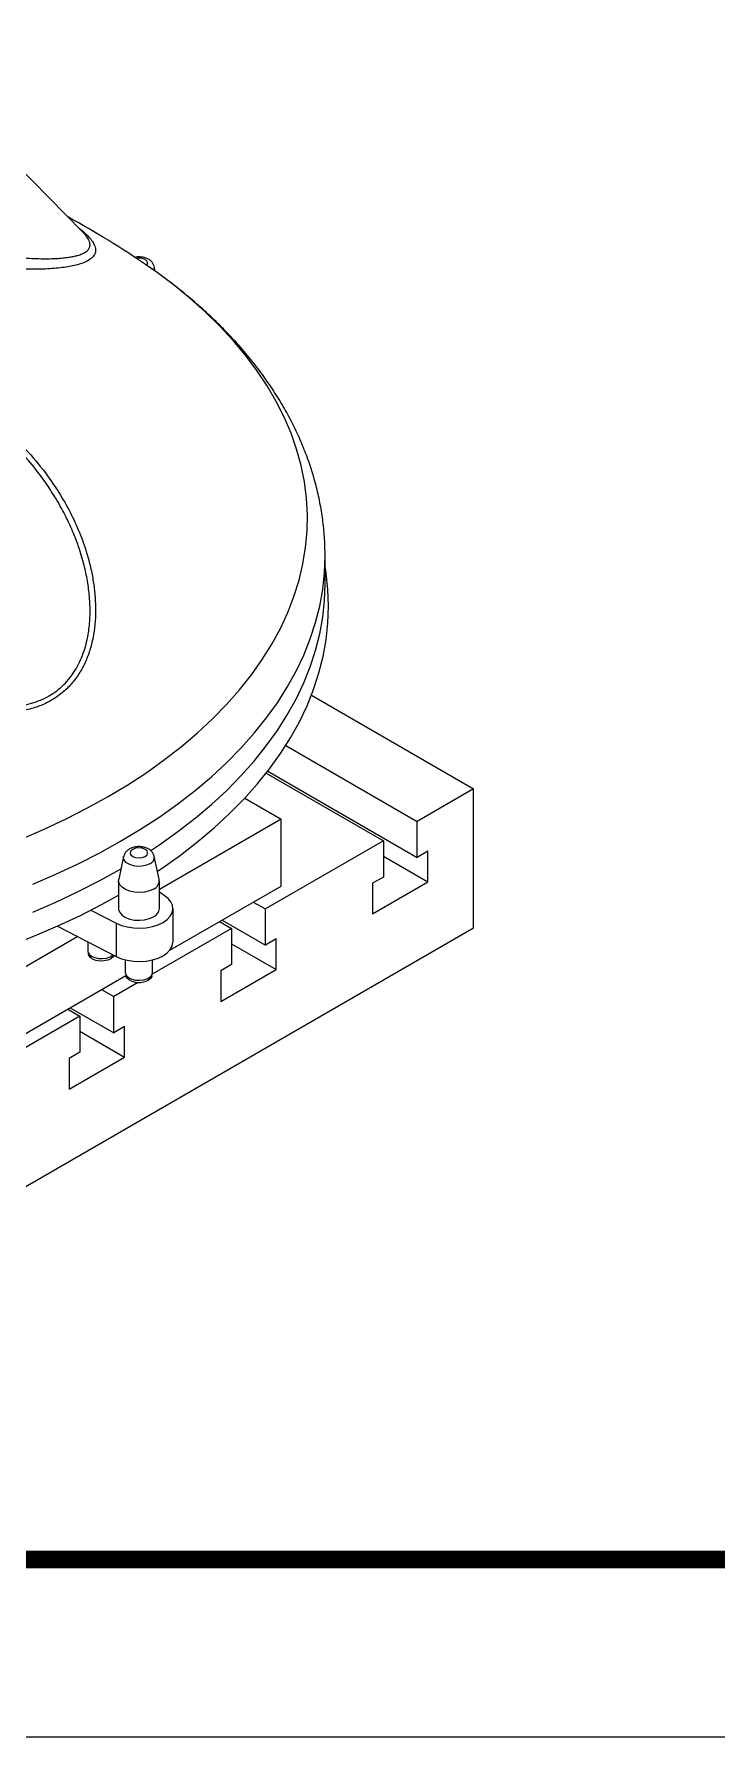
# Model space of a CAD drawing. Extents: x -13768 to 18086, y -10615 to 1188.
# Drawn here: x 469.7 to 565.9, y -1485 to -1245 of the extents above; entities that cross this region are included whole.
import ezdxf

# ---------------------------------------------------------------- set-up
doc = ezdxf.new("R2010")
doc.units = 0
doc.header["$LTSCALE"] = 7.5
doc.header["$MEASUREMENT"] = 0
doc.layers.get('0').update_dxf_attribs({"linetype": 'CONTINUOUS'})
doc.layers.add('FI', color=1, linetype='CONTINUOUS')

# ---------------------------------------------------------------- blocks, each defined once
blk = doc.blocks.new('A1G')
blk.add_lwpolyline([(0, 0), (841, 0), (841, 594), (0, 594)], close=True)
at = {"const_width": 1}
blk.add_lwpolyline([(25, 10), (831, 10), (831, 584), (25, 584)], close=True, dxfattribs=at)

msp = doc.modelspace()

# ---------------------------------------------------------------- linework, layer by layer
at = {"layer": 'FI'}
for p, q in [((476.58507, -1272.91749), (461.64634, -1257.7812)), ((486.62539, -1277.72214), (486.63738, -1277.76983)), ((486.77823, -1278.41699), (486.63738, -1277.76983)), ((510.72199, -1318.58328), (510.72195, -1318.53027)), ((510.72199, -1322.50268), (510.72199, -1318.58328)), ((510.81512, -1320.59361), (510.722, -1319.98771)), ((508.79624, -1338.15315), (531.65899, -1351.35153)), ((505.17065, -1345.26922), (523.68283, -1355.95608)), ((502.62367, -1348.8941), (523.68283, -1361.05129)), ((502.41369, -1349.16393), (518.93107, -1358.69921)), ((499.3816, -1352.70233), (504.50609, -1355.66064)), ((531.65899, -1351.35153), (523.68283, -1355.95608)), ((531.65899, -1370.94851), (531.65899, -1351.35153)), ((504.50609, -1355.66064), (487.36083, -1365.55839)), ((504.50609, -1365.06719), (504.50609, -1355.66064)), ((523.68283, -1361.05129), (523.68283, -1355.95608)), ((482.32427, -1360.88667), (481.62329, -1364.10747)), ((487.33836, -1364.10747), (486.63738, -1360.88667)), ((518.93107, -1358.69921), (502.29992, -1368.30017)), ((518.93107, -1358.69921), (518.93107, -1363.79442)), ((518.93107, -1360.85605), (525.21018, -1364.4809)), ((525.21018, -1360.16957), (523.68283, -1361.05129)), ((525.21018, -1364.4809), (525.21018, -1360.16957)), ((481.60083, -1364.31473), (481.60083, -1368.23412)), ((487.36083, -1368.23412), (487.36083, -1364.31473)), ((488.81928, -1374.12299), (504.50609, -1365.06719)), ((518.93107, -1363.79442), (517.40372, -1364.67614)), ((517.40372, -1368.98748), (525.21018, -1364.4809)), ((517.40372, -1364.67614), (517.40372, -1368.98748)), ((488.05345, -1366.38352), (487.36083, -1365.93792)), ((500.60286, -1367.32048), (502.29992, -1368.30017)), ((477.71745, -1368.45368), (481.27515, -1370.29655)), ((481.27515, -1370.29655), (481.27515, -1374.99983)), ((489.28083, -1372.9374), (489.28083, -1368.23412)), ((495.8511, -1370.06361), (497.54816, -1371.0433)), ((496.1898, -1369.86808), (502.29992, -1373.39538)), ((502.29992, -1373.39538), (502.29992, -1368.30017)), ((475.86262, -1372.19616), (423.04739, -1402.68575)), ((446.80618, -1419.933), (531.65899, -1370.94851)), ((472.99545, -1370.71097), (481.27515, -1374.99983)), ((497.54816, -1371.0433), (486.3609, -1377.50157)), ((497.54816, -1371.0433), (497.54816, -1376.13851)), ((503.82727, -1372.51366), (502.29992, -1373.39538)), ((503.82727, -1376.825), (503.82727, -1372.51366)), ((477.26601, -1372.92311), (477.26601, -1374.1921)), ((477.28099, -1374.33028), (477.36497, -1374.71612)), ((497.54816, -1373.20014), (503.82727, -1376.825)), ((423.04739, -1412.0923), (482.64161, -1377.68928)), ((482.56083, -1375.47705), (482.56083, -1377.24873)), ((482.5758, -1377.38691), (482.65978, -1377.77275)), ((486.30188, -1377.77276), (486.38585, -1377.38691)), ((486.40083, -1375.51914), (486.53456, -1375.44193)), ((486.40083, -1377.24873), (486.40083, -1375.47705)), ((497.54816, -1376.13851), (496.02081, -1377.02023)), ((496.02081, -1381.33157), (503.82727, -1376.825)), ((496.02081, -1377.02023), (496.02081, -1381.33157)), ((479.21995, -1379.66457), (480.91701, -1380.64426)), ((484.29409, -1378.69471), (480.91701, -1380.64426)), ((474.46819, -1382.4077), (476.16525, -1383.38739)), ((474.80689, -1382.21217), (480.91701, -1385.73947)), ((480.91701, -1385.73947), (480.91701, -1380.64426)), ((476.16525, -1383.38739), (459.5341, -1392.98835)), ((476.16525, -1383.38739), (476.16525, -1388.4826)), ((482.44436, -1384.85775), (480.91701, -1385.73947)), ((482.44436, -1389.16909), (482.44436, -1384.85775)), ((476.16525, -1385.54423), (482.44436, -1389.16909)), ((476.16525, -1388.4826), (474.6379, -1389.36432)), ((474.6379, -1393.67566), (482.44436, -1389.16909)), ((474.6379, -1389.36432), (474.6379, -1393.67566))]:
    msp.add_line(p, q, dxfattribs=at)
at = {"layer": 'FI', "flags": 128}
for points in [[(485.69257, -1277.16316), (485.52388, -1276.90425), (485.1964, -1276.70231), (484.75998, -1276.58808), (484.28106, -1276.57897), (484.1279, -1276.59943)], [(467.87738, -1358.43975), (471.10223, -1357.05716), (474.22397, -1355.59781), (477.23711, -1354.06428), (480.13636, -1352.45926), (482.91665, -1350.78555), (485.57309, -1349.0461), (488.10102, -1347.24396), (490.49601, -1345.38229), (492.75385, -1343.46436), (494.8706, -1341.49353), (496.84252, -1339.47325), (498.66617, -1337.40708), (500.33833, -1335.29863), (501.85609, -1333.15161), (503.21678, -1330.96978), (504.418, -1328.75698), (505.45766, -1326.51707), (506.33392, -1324.254), (507.04526, -1321.97173), (507.59042, -1319.67426), (507.96844, -1317.36563), (508.17867, -1315.04989), (508.22074, -1312.73109), (508.09456, -1310.41332), (507.80037, -1308.10063), (507.33868, -1305.79707), (506.71029, -1303.5067), (505.91632, -1301.23353), (504.95815, -1298.98155), (503.83746, -1296.7547), (502.55622, -1294.5569), (501.11669, -1292.392), (499.52138, -1290.2638), (497.77308, -1288.17603), (495.87488, -1286.13236), (493.8301, -1284.13637), (491.64233, -1282.19156), (489.3154, -1280.30134), (486.8534, -1278.46904), (485.80343, -1277.73355)], [(485.5803, -1277.59436), (485.67678, -1277.43964), (485.69257, -1277.16316)], [(486.63738, -1277.76983), (486.63813, -1278.07921), (486.5715, -1278.26935)], [(481.9013, -1358.75056), (484.71723, -1357.05634), (487.40947, -1355.29638), (489.97342, -1353.4737), (492.40471, -1351.59141), (494.69918, -1349.65273), (496.8529, -1347.66097), (498.86221, -1345.61953), (500.72367, -1343.53189), (502.43409, -1341.40164), (503.99056, -1339.23239), (505.39041, -1337.02787), (506.63126, -1334.79184), (507.71098, -1332.52811), (508.62773, -1330.24056), (509.37995, -1327.9331), (509.96634, -1325.60966), (510.38591, -1323.27421), (510.63794, -1320.93075), (510.72199, -1318.58328)], [(487.09502, -1362.98941), (487.77575, -1362.53038), (490.35221, -1360.69881), (492.79536, -1358.80734), (495.10102, -1356.85921), (497.26525, -1354.85772), (499.28436, -1352.80632), (501.15489, -1350.70851), (502.87366, -1348.56786), (504.43772, -1346.38803), (505.84441, -1344.17276), (507.09131, -1341.92582), (508.17629, -1339.65105), (509.09752, -1337.35234), (509.8534, -1335.03362), (510.44266, -1332.69885), (510.86427, -1330.35201), (511.11753, -1327.99712), (511.20199, -1325.63819), (511.11753, -1323.27927), (510.86427, -1320.92438), (510.81512, -1320.59361)], [(486.14518, -1360.06054), (487.40947, -1359.21578), (489.97342, -1357.3931), (492.40471, -1355.51081), (494.69918, -1353.57213), (496.8529, -1351.58037), (498.86221, -1349.53892), (500.72367, -1347.45129), (502.43409, -1345.32103), (503.99056, -1343.15179), (505.39041, -1340.94727), (506.63126, -1338.71123), (507.71098, -1336.44751), (508.62773, -1334.15996), (509.37995, -1331.85249), (509.96634, -1329.52905), (510.38591, -1327.19361), (510.63794, -1324.85015), (510.72199, -1322.50268)], [(469.49995, -1364.81405), (472.76053, -1363.4105), (475.91784, -1361.93036), (478.9665, -1360.37616), (481.9013, -1358.75056)], [(486.01773, -1361.93032), (485.52248, -1362.14435), (484.94284, -1362.26916), (484.32577, -1362.29463), (483.72126, -1362.21872), (483.17829, -1362.04756), (482.74084, -1361.79503), (482.44436, -1361.48158), (482.31285, -1361.1326), (482.32427, -1360.88667)], [(485.34922, -1360.89664), (485.61544, -1360.66664), (485.70892, -1360.39533), (485.61544, -1360.12402), (485.34922, -1359.89402), (484.9508, -1359.74033), (484.48083, -1359.68637), (484.01085, -1359.74033), (483.61243, -1359.89402), (483.34621, -1360.12402), (483.25273, -1360.39533), (483.34622, -1360.66664), (483.61243, -1360.89664), (484.01085, -1361.05033), (484.48083, -1361.1043), (484.9508, -1361.05033), (485.34922, -1360.89664)], [(469.49995, -1368.73345), (472.76053, -1367.32989), (475.91784, -1365.84975), (478.9665, -1364.29556), (481.9013, -1362.66996), (481.94117, -1362.64693)], [(486.5173, -1365.49036), (485.94687, -1365.74579), (485.28432, -1365.9113), (484.57129, -1365.9765), (483.85258, -1365.93728), (483.17333, -1365.7961), (482.57625, -1365.56185), (482.09884, -1365.24924), (481.77109, -1364.87791), (481.61361, -1364.47119), (481.62329, -1364.10747)], [(466.40423, -1373.42551), (469.77887, -1372.09448), (473.05535, -1370.68408), (476.22807, -1369.19672), (479.2916, -1367.63494), (481.60083, -1366.36746)], [(481.27515, -1370.29655), (482.00586, -1370.60835), (482.82528, -1370.83507), (483.70402, -1370.96858), (484.6106, -1371.00409), (485.51254, -1370.94034), (486.37749, -1370.77961), (487.17448, -1370.52765), (487.87494, -1370.1935), (488.45376, -1369.78914), (488.89021, -1369.32905), (489.16864, -1368.82971), (489.27907, -1368.30904), (489.21755, -1367.78568), (488.98628, -1367.27839), (488.59356, -1366.80536), (488.05345, -1366.38352)], [(481.60083, -1368.23412), (481.61361, -1368.39059), (481.77109, -1368.7973), (482.09884, -1369.16864), (482.57625, -1369.48125), (483.17333, -1369.7155), (483.85258, -1369.85667), (484.57129, -1369.89589), (485.28432, -1369.8307), (485.94687, -1369.66518), (486.5173, -1369.40975)], [(477.26601, -1374.1921), (477.29145, -1374.37192), (477.46743, -1374.68631), (477.79612, -1374.95678), (478.2483, -1375.15931), (478.78381, -1375.2759), (479.35505, -1375.29619), (479.91127, -1375.21838), (480.40305, -1375.04937), (480.78669, -1374.8042), (480.82689, -1374.76763)], [(480.96694, -1374.84017), (480.8501, -1375.03096), (480.52942, -1375.30595), (480.07724, -1375.51027), (479.53782, -1375.62393), (478.96396, -1375.63579), (478.41183, -1375.5447), (477.93549, -1375.35957), (477.58156, -1375.09853), (477.38468, -1374.78713), (477.36497, -1374.71612)], [(481.27515, -1374.99983), (482.00586, -1375.31163), (482.82528, -1375.53834), (483.70402, -1375.67185), (484.6106, -1375.70737), (485.51254, -1375.64361), (486.37749, -1375.48288), (487.17448, -1375.23092), (487.87494, -1374.89678), (488.45376, -1374.49241), (488.89021, -1374.03232), (489.16864, -1373.53299), (489.27907, -1373.01232), (489.28083, -1372.9374)], [(482.56083, -1377.24873), (482.5729, -1377.37284), (482.72103, -1377.69197), (483.02552, -1377.97172), (483.45933, -1378.18724), (483.98389, -1378.31936), (484.55262, -1378.35635), (485.11496, -1378.29493), (485.62096, -1378.14055), (486.02566, -1377.90692), (486.29308, -1377.61481), (486.39949, -1377.29018), (486.40083, -1377.24873)], [(486.30188, -1377.77276), (486.29359, -1377.80642), (486.11615, -1378.12169), (485.77863, -1378.38987), (485.31407, -1378.58472), (484.76794, -1378.68716), (484.19372, -1378.68716), (483.64759, -1378.58472), (483.18303, -1378.38987), (482.84551, -1378.12169), (482.66806, -1377.80642), (482.65978, -1377.77275)]]:
    msp.add_lwpolyline(points, dxfattribs=at)
at = {"layer": 'FI'}
for centre, radius, start, end in [((412.32199, -1384.4886), 129.6, 55.4596593, 61.3584799), ((485.66701, -1361.01631), 0.97899, 290.9926704, 7.6094794), ((486.02392, -1364.26223), 1.32352, 291.8870075, 6.7151014), ((485.97812, -1368.13245), 1.38644, 292.885788, 355.7944097)]:
    msp.add_arc(centre, radius, start, end, dxfattribs=at)
for points, knots in [([(461.61495, -1275.71592), (462.16984, -1275.80661), (463.30172, -1275.99159), (464.93874, -1276.21308), (466.49605, -1276.3892), (467.96975, -1276.51968), (469.36408, -1276.60734), (470.59479, -1276.64751), (471.67881, -1276.65121), (472.63275, -1276.62582), (473.53466, -1276.56807), (474.3633, -1276.47899), (475.06791, -1276.36513), (475.72354, -1276.21789), (476.2541, -1276.05028), (476.66451, -1275.86881), (476.94963, -1275.70419), (477.17733, -1275.53312), (477.35571, -1275.34864), (477.50639, -1275.11829), (477.59517, -1274.84437), (477.5935, -1274.51616), (477.50498, -1274.18301), (477.3035, -1273.77933), (477.02657, -1273.37321), (476.69426, -1273.0429), (476.57653, -1272.92588)], [0, 0, 0, 0, 0.048447135, 0.09882298, 0.15119896, 0.199552116, 0.250355482, 0.303699885, 0.344272257, 0.387419464, 0.433231754, 0.477530435, 0.522169068, 0.560927622, 0.61110075, 0.647432376, 0.676501717, 0.705513644, 0.73731751, 0.76539039, 0.807967359, 0.847856825, 0.884969581, 0.919227233, 0.971382908, 1, 1, 1, 1]), ([(475.98371, -1272.30817), (476.00566, -1272.32431), (476.38711, -1272.60469), (476.92708, -1273.09333), (477.59616, -1273.7695), (478.11543, -1274.48052), (478.40646, -1275.20067), (478.3551, -1275.89525), (477.9603, -1276.48628), (477.17575, -1277.04047), (475.89303, -1277.52282), (474.01178, -1277.89555), (471.67796, -1278.11544), (468.90734, -1278.16712), (465.76402, -1278.05817), (463.36822, -1277.82113), (462.17527, -1277.70311)], [0, 0, 0, 0, 0.002876375, 0.049981782, 0.097414702, 0.145262436, 0.216462987, 0.287556885, 0.358821496, 0.430095736, 0.524940045, 0.620016539, 0.714988059, 0.810196569, 0.905490207, 1, 1, 1, 1]), ([(486.61566, -1277.68342), (486.56757, -1277.55681), (486.4685, -1277.29593), (486.1851, -1276.96891), (485.81248, -1276.69936), (485.34475, -1276.50111), (484.80206, -1276.3944), (484.27101, -1276.37874), (483.95196, -1276.44926), (483.81728, -1276.47903)], [0, 0, 0, 0, 0.1259850329, 0.259570442, 0.3997908527, 0.5525109562, 0.7150953245, 0.8797249965, 1, 1, 1, 1]), ([(510.71949, -1318.51995), (510.70558, -1317.73443), (510.67729, -1316.13646), (510.44451, -1313.73198), (510.0704, -1311.31128), (509.54323, -1308.90453), (508.86747, -1306.51437), (508.04237, -1304.14356), (507.06851, -1301.79493), (505.9461, -1299.47155), (504.67563, -1297.1767), (503.25783, -1294.91396), (501.69386, -1292.68715), (499.98538, -1290.50031), (498.13461, -1288.3577), (496.14455, -1286.26345), (494.01816, -1284.22215), (491.76132, -1282.23658), (489.3714, -1280.31518), (487.27974, -1278.74463), (485.94311, -1277.8429), (485.48559, -1277.53424)], [0, 0, 0, 0, 0.050194057, 0.102109045, 0.154073855, 0.20616923, 0.258470883, 0.311046457, 0.363953335, 0.417236157, 0.470925578, 0.525036539, 0.579568862, 0.634507419, 0.689824249, 0.745481237, 0.801433244, 0.85763146, 0.914026592, 0.970571494, 1, 1, 1, 1]), ([(462.17527, -1298.04185), (463.37291, -1298.93882), (465.77168, -1300.73537), (468.91439, -1303.86342), (471.45568, -1306.95716), (473.44546, -1309.92831), (474.9915, -1312.71622), (476.268, -1315.56407), (477.15616, -1318.14882), (477.73872, -1320.41658), (478.10275, -1322.37414), (478.32681, -1324.34795), (478.39644, -1326.30455), (478.29921, -1328.21622), (478.03032, -1330.0701), (477.5785, -1331.86612), (476.92346, -1333.58975), (476.05743, -1335.19122), (474.97509, -1336.63594), (473.67412, -1337.89511), (472.16953, -1338.93118), (470.4873, -1339.72962), (468.64825, -1340.27152), (466.70261, -1340.56359), (464.67872, -1340.62658), (462.60757, -1340.4773), (460.15968, -1340.08004), (457.35578, -1339.34747), (454.23979, -1338.2136), (451.18689, -1336.81487), (447.89706, -1335.01631), (444.41587, -1332.75122), (440.84706, -1329.97856), (437.54189, -1326.94177), (434.57752, -1323.68553), (431.96309, -1320.25301), (430.61193, -1317.85076), (429.93777, -1316.65216)], [0, 0, 0, 0, 0.0416250931, 0.0833718982, 0.1250316762, 0.1564836237, 0.1876878972, 0.2194535807, 0.2503197399, 0.2712264161, 0.2921274726, 0.3128659961, 0.334393516, 0.3551797926, 0.3753687983, 0.3964199186, 0.4173071137, 0.4379854037, 0.4588655249, 0.4795389778, 0.5002669691, 0.5210321834, 0.5416988014, 0.5626510265, 0.5833057785, 0.6041037386, 0.625099437, 0.6563368006, 0.6874994907, 0.7187927502, 0.7500178558, 0.7913257374, 0.8332766628, 0.8749846593, 0.9166027737, 0.9583889548, 1, 1, 1, 1]), ([(431.99741, -1315.53051), (432.2709, -1316.09953), (432.82868, -1317.26003), (433.82848, -1319.00365), (434.92957, -1320.71469), (436.13611, -1322.39265), (437.4423, -1324.03918), (438.71944, -1325.49955), (439.93049, -1326.78117), (441.0475, -1327.89198), (442.26841, -1329.02941), (443.52253, -1330.1211), (444.82636, -1331.18474), (446.06371, -1332.12902), (447.42267, -1333.10271), (448.76797, -1334.00046), (450.0994, -1334.82173), (451.25578, -1335.48888), (452.36568, -1336.08982), (453.48101, -1336.65227), (454.7836, -1337.26106), (456.20523, -1337.85942), (457.75657, -1338.4268), (459.21221, -1338.88163), (460.83398, -1339.30211), (462.63694, -1339.64298), (464.63183, -1339.83371), (466.4181, -1339.81511), (467.98283, -1339.62989), (469.3423, -1339.32548), (470.62147, -1338.87862), (471.8188, -1338.28605), (472.91657, -1337.55783), (473.89846, -1336.70598), (474.76737, -1335.73277), (475.51042, -1334.6667), (476.14151, -1333.49819), (476.64626, -1332.27307), (477.04468, -1330.96848), (477.30958, -1329.7327), (477.47794, -1328.54323), (477.56915, -1327.44533), (477.60046, -1326.3253), (477.57446, -1325.17782), (477.49351, -1324.04922), (477.35846, -1322.89797), (477.18032, -1321.78582), (476.95277, -1320.66279), (476.66894, -1319.49261), (476.3101, -1318.23837), (475.90144, -1317.01487), (475.50001, -1315.94794), (475.09718, -1314.96491), (474.66007, -1313.98282), (474.1553, -1312.93949), (473.58112, -1311.84065), (472.92333, -1310.68147), (472.19516, -1309.50196), (471.45371, -1308.38902), (470.31382, -1306.7997), (468.83706, -1304.93687), (467.46683, -1303.526), (466.86457, -1302.90588)], [0, 0, 0, 0, 0.021184982, 0.043206316, 0.066094804, 0.087251149, 0.109462516, 0.1327677, 0.148206327, 0.164514034, 0.18171768, 0.199844963, 0.215795741, 0.233501943, 0.247677499, 0.267159839, 0.283203059, 0.295837045, 0.30835306, 0.322246857, 0.334606001, 0.353168369, 0.370586343, 0.386822163, 0.40184242, 0.424634527, 0.446844571, 0.468816205, 0.485805283, 0.502175656, 0.518791513, 0.535402046, 0.551967428, 0.568590668, 0.584976011, 0.601876453, 0.618220007, 0.635396993, 0.651740254, 0.669041756, 0.681978232, 0.695588185, 0.708887767, 0.722136043, 0.736370187, 0.748752359, 0.762650927, 0.775445988, 0.788215187, 0.803831146, 0.81972377, 0.831639733, 0.841938146, 0.85504991, 0.867193853, 0.880052579, 0.895600688, 0.910520787, 0.92482881, 0.938540042, 0.972986504, 1, 1, 1, 1]), ([(486.61745, -1360.87743), (486.60947, -1360.82156), (486.58118, -1360.62351), (486.39559, -1360.32382), (486.09522, -1360.00505), (485.69346, -1359.75492), (485.20401, -1359.57927), (484.64509, -1359.49663), (484.05924, -1359.52017), (483.50689, -1359.6528), (483.03158, -1359.88313), (482.66695, -1360.19419), (482.4222, -1360.53397), (482.36338, -1360.78074), (482.33922, -1360.88213)], [0, 0, 0, 0, 0.031567292, 0.111904481, 0.192746748, 0.279045407, 0.372984416, 0.471326553, 0.570776234, 0.672805813, 0.768850528, 0.858240104, 0.94175614, 1, 1, 1, 1])]:
    msp.add_open_spline(points, degree=3, knots=knots, dxfattribs=at)

# ---------------------------------------------------------------- block references
at = {"xscale": 2.5, "yscale": 2.5, "zscale": 2.5}
msp.add_blockref('A1G', (0, -1485), dxfattribs=at)

doc.saveas('drawing.dxf')
